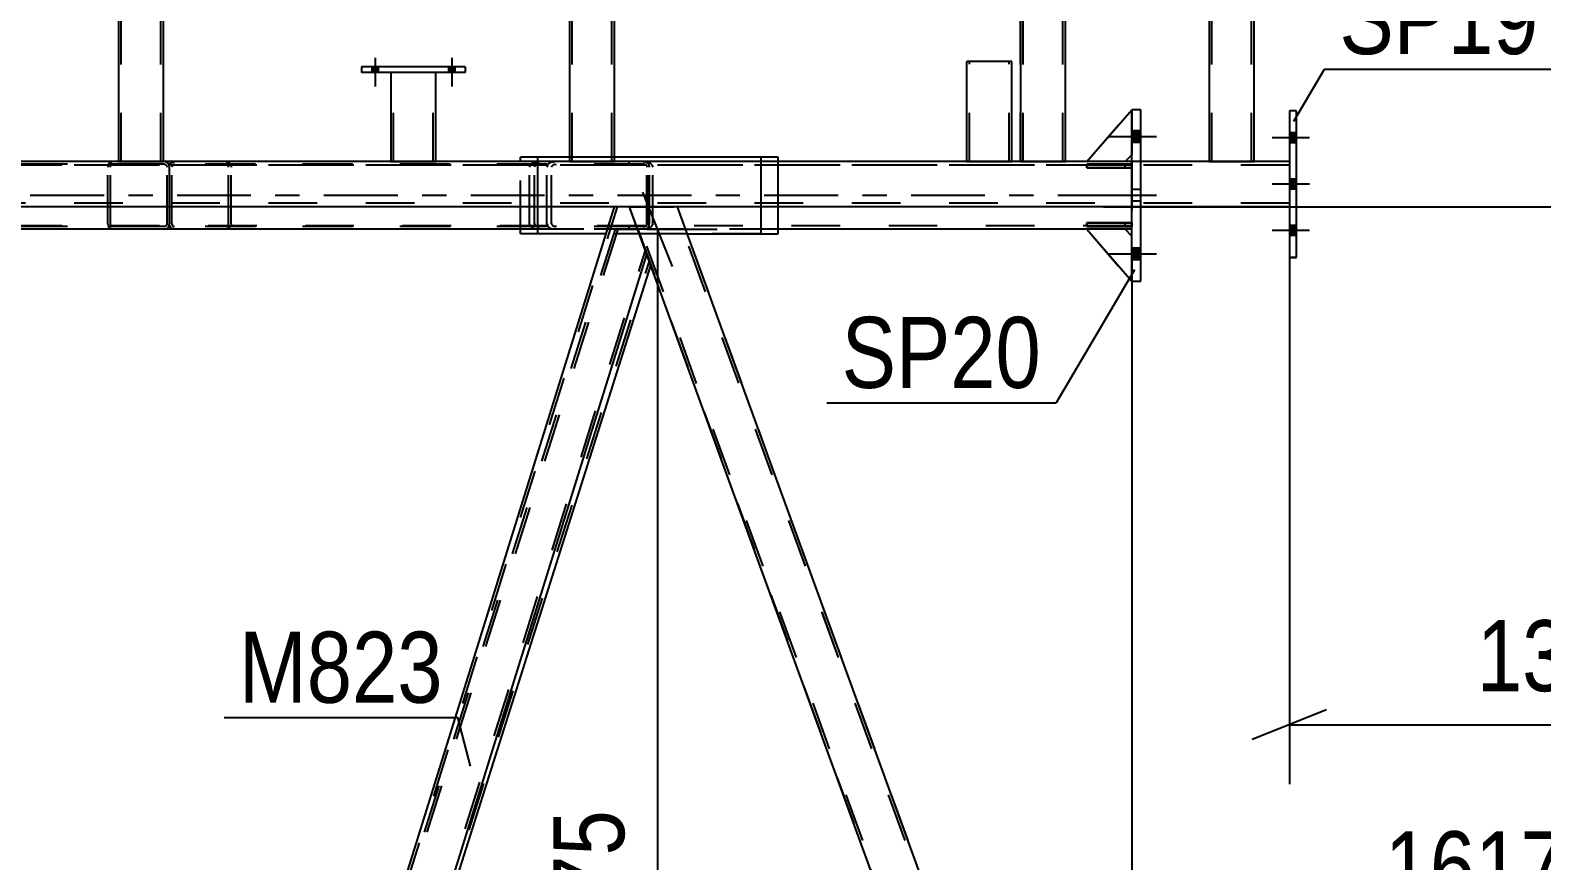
# Model space of a CAD drawing. Header units: millimetres. Extents: x -834 to 355, y -855 to -14.
# Drawn here: x 253.6 to 314.5, y -84.1 to -50.6 of the extents above; entities that cross this region are included whole.
import ezdxf

# ---------------------------------------------------------------- set-up
doc = ezdxf.new("R2010")
doc.units = ezdxf.units.MM
doc.linetypes.add('DXK_LINE_DOT2', pattern=[3.9198, 1.9599, -1.9599])
doc.linetypes.add('DXK_LINE_DOT3', pattern=[5.9187, 2.979, -0.9799, 0.9799, -0.9799])
doc.styles.add('Arial Narrow', font='ARIALN.TTF', dxfattribs={"height": 0.2})

# ---------------------------------------------------------------- blocks, each defined once
blk = doc.blocks.new('Part-570384938-11129 - 10424')
at = {"color": 2, "linetype": 'Continuous'}
for p, q in [((298.35, -53.819), (297.987, -53.819)), ((297.987, -55.909), (297.987, -53.819)), ((298.35, -55.909), (298.35, -53.819)), ((297.987, -60.728), (297.987, -57.727)), ((298.35, -60.728), (298.35, -57.727)), ((297.987, -60.728), (298.35, -60.728))]:
    blk.add_line(p, q, dxfattribs=at)
at = {"color": 7, "linetype": 'DXK_LINE_DOT2'}
for p, q in [((297.987, -57.727), (297.987, -55.909)), ((298.35, -57.727), (298.35, -55.909))]:
    blk.add_line(p, q, dxfattribs=at)
blk = doc.blocks.new('Part-570384938-11439 - 10424')
at = {"color": 2, "linetype": 'Continuous'}
for p, q in [((271.113, -52.096), (266.931, -52.096)), ((266.931, -52.096), (266.931, -52.314)), ((271.113, -52.314), (266.931, -52.314)), ((271.113, -52.096), (271.113, -52.314))]:
    blk.add_line(p, q, dxfattribs=at)
blk = doc.blocks.new('Part-570384938-11302 - 10424')
at = {"color": 2, "linetype": 'Continuous'}
for p, q in [((274.035, -55.728), (273.345, -55.728)), ((273.345, -55.909), (273.345, -55.728)), ((283.734, -55.728), (283.043, -55.728)), ((283.734, -55.909), (283.734, -55.728)), ((283.734, -58.819), (283.734, -57.727)), ((273.345, -58.819), (273.345, -58.637)), ((274.035, -58.819), (273.345, -58.819)), ((283.043, -58.819), (283.734, -58.819))]:
    blk.add_line(p, q, dxfattribs=at)
at = {"color": 7, "linetype": 'DXK_LINE_DOT2'}
for p, q in [((273.345, -58.637), (273.345, -55.909)), ((283.043, -55.728), (274.035, -55.728)), ((283.734, -57.727), (283.734, -55.909)), ((283.043, -58.819), (274.035, -58.819))]:
    blk.add_line(p, q, dxfattribs=at)
blk = doc.blocks.new('Part-570384938-10583 - 10424')
at = {"color": 2, "linetype": 'Continuous'}
for p, q in [((268.113, -52.314), (268.113, -55.909)), ((269.931, -55.909), (269.931, -52.314))]:
    blk.add_line(p, q, dxfattribs=at)
at = {"color": 7, "linetype": 'DXK_LINE_DOT2'}
for p, q in [((269.931, -52.314), (268.113, -52.314)), ((268.129, -52.314), (268.113, -52.314)), ((268.222, -55.909), (268.222, -52.314)), ((269.822, -55.909), (269.822, -52.314)), ((268.113, -55.909), (268.113, -55.909)), ((268.113, -55.909), (269.931, -55.909)), ((269.931, -55.909), (269.931, -55.909)), ((269.931, -55.909), (269.931, -55.909))]:
    blk.add_line(p, q, dxfattribs=at)
blk = doc.blocks.new('Part-570384938-10986 - 10424')
at = {"color": 7, "linetype": 'DXK_LINE_DOT2'}
for p, q in [((297.714, -58.637), (296.169, -58.637)), ((296.169, -58.637), (297.987, -60.728)), ((297.987, -58.909), (297.714, -58.637)), ((297.987, -60.728), (297.987, -58.909))]:
    blk.add_line(p, q, dxfattribs=at)
blk = doc.blocks.new('Part-570384938-10815 - 10424')
at = {"color": 7, "linetype": 'DXK_LINE_DOT2'}
for p, q in [((296.169, -55.909), (297.987, -53.819)), ((297.987, -53.819), (297.987, -55.637)), ((297.714, -55.909), (296.169, -55.909)), ((297.987, -55.637), (297.714, -55.909))]:
    blk.add_line(p, q, dxfattribs=at)
blk = doc.blocks.new('Part-570384938-10703 - 10424')
at = {"color": 2, "linetype": 'Continuous'}
for p, q in [((293.495, -49.255), (293.495, -55.911)), ((295.313, -55.911), (295.313, -49.255)), ((293.495, -55.911), (295.313, -55.911))]:
    blk.add_line(p, q, dxfattribs=at)
at = {"color": 7, "linetype": 'DXK_LINE_DOT2'}
for p, q in [((295.313, -49.255), (293.495, -49.255)), ((293.495, -49.255), (293.511, -49.255)), ((293.604, -55.911), (293.604, -49.255)), ((295.204, -55.911), (295.204, -49.255)), ((295.195, -55.911), (295.178, -55.911)), ((295.178, -55.911), (295.195, -55.911)), ((295.195, -55.911), (295.204, -55.911)), ((295.204, -55.911), (295.195, -55.911))]:
    blk.add_line(p, q, dxfattribs=at)
blk = doc.blocks.new('Part-570384938-10709 - 10424')
at = {"color": 2, "linetype": 'Continuous'}
for p, q in [((295.313, -48.818), (293.495, -48.818)), ((293.495, -49.036), (293.495, -48.818)), ((295.313, -49.036), (295.313, -48.818))]:
    blk.add_line(p, q, dxfattribs=at)
at = {"color": 7, "linetype": 'DXK_LINE_DOT2'}
for p, q in [((293.495, -55.911), (293.495, -49.036)), ((293.604, -55.911), (293.604, -48.818)), ((295.204, -55.911), (295.204, -48.818)), ((295.313, -55.911), (295.313, -49.036)), ((295.313, -55.911), (293.495, -55.911))]:
    blk.add_line(p, q, dxfattribs=at)
blk = doc.blocks.new('Part-570384938-10712 - 10424')
at = {"color": 2, "linetype": 'Continuous'}
for p, q in [((275.313, -49.255), (275.313, -55.911)), ((277.131, -55.911), (277.131, -49.255)), ((275.313, -55.911), (277.131, -55.911))]:
    blk.add_line(p, q, dxfattribs=at)
at = {"color": 7, "linetype": 'DXK_LINE_DOT2'}
for p, q in [((277.131, -49.255), (275.313, -49.255)), ((275.313, -49.255), (275.329, -49.255)), ((275.422, -55.911), (275.422, -49.255)), ((277.022, -55.911), (277.022, -49.255)), ((277.014, -55.911), (276.996, -55.911)), ((276.996, -55.911), (277.014, -55.911)), ((277.014, -55.911), (277.022, -55.911)), ((277.022, -55.911), (277.014, -55.911))]:
    blk.add_line(p, q, dxfattribs=at)
blk = doc.blocks.new('Part-570384938-10718 - 10424')
at = {"color": 7, "linetype": 'DXK_LINE_DOT2'}
for p, q in [((277.131, -49.255), (275.313, -49.255)), ((275.313, -49.255), (275.313, -55.911)), ((275.329, -49.255), (275.313, -49.255)), ((275.422, -55.911), (275.422, -49.255)), ((277.022, -55.911), (277.022, -49.255)), ((277.131, -55.911), (277.131, -49.255)), ((275.313, -55.911), (277.131, -55.911))]:
    blk.add_line(p, q, dxfattribs=at)
blk = doc.blocks.new('Part-570384938-10721 - 10424')
at = {"color": 2, "linetype": 'Continuous'}
for p, q in [((257.131, -49.255), (257.131, -55.911)), ((258.949, -55.911), (258.949, -49.255)), ((257.131, -55.911), (258.949, -55.911))]:
    blk.add_line(p, q, dxfattribs=at)
at = {"color": 7, "linetype": 'DXK_LINE_DOT2'}
for p, q in [((258.949, -49.255), (257.131, -49.255)), ((257.131, -49.255), (257.148, -49.255)), ((257.24, -55.911), (257.24, -49.255)), ((258.84, -55.911), (258.84, -49.255)), ((258.832, -55.911), (258.815, -55.911)), ((258.815, -55.911), (258.832, -55.911)), ((258.832, -55.911), (258.84, -55.911)), ((258.84, -55.911), (258.832, -55.911))]:
    blk.add_line(p, q, dxfattribs=at)
blk = doc.blocks.new('Part-570384938-10727 - 10424')
at = {"color": 7, "linetype": 'DXK_LINE_DOT2'}
for p, q in [((258.949, -49.255), (257.131, -49.255)), ((257.131, -49.255), (257.131, -55.911)), ((257.148, -49.255), (257.131, -49.255)), ((257.24, -55.911), (257.24, -49.255)), ((258.84, -55.911), (258.84, -49.255)), ((258.949, -55.911), (258.949, -49.255)), ((257.131, -55.911), (258.949, -55.911))]:
    blk.add_line(p, q, dxfattribs=at)
blk = doc.blocks.new('Part-570384938-10752 - 10424')
at = {"color": 7, "linetype": 'DXK_LINE_DOT2'}
for p, q in [((280.003, -58.637), (278.068, -58.637)), ((278.068, -58.637), (297.756, -112.728)), ((297.872, -112.728), (278.184, -58.637)), ((299.574, -112.728), (279.887, -58.637)), ((299.69, -112.728), (280.003, -58.637)), ((297.756, -112.728), (299.69, -112.728)), ((297.773, -112.728), (297.756, -112.728))]:
    blk.add_line(p, q, dxfattribs=at)
blk = doc.blocks.new('Part-570384938-10793 - 10424')
at = {"color": 2, "linetype": 'Continuous'}
for p, q in [((304.631, -53.864), (304.34, -53.864)), ((304.34, -53.864), (304.34, -59.773)), ((304.631, -59.773), (304.631, -53.864)), ((304.34, -59.773), (304.631, -59.773))]:
    blk.add_line(p, q, dxfattribs=at)
at = {"color": 7, "linetype": 'DXK_LINE_DOT2'}
for p, q in [((304.631, -53.864), (304.34, -53.864)), ((304.631, -59.773), (304.34, -59.773))]:
    blk.add_line(p, q, dxfattribs=at)
blk = doc.blocks.new('Part-570384938-11197 - 10424')
at = {"color": 7, "linetype": 'DXK_LINE_DOT2'}
for p, q in [((239.842, -56.128), (239.857, -56.044)), ((239.857, -56.044), (239.9, -55.973)), ((239.9, -55.973), (239.964, -55.926)), ((239.967, -56.051), (239.949, -56.086)), ((239.964, -55.926), (239.974, -55.924)), ((240.031, -56.027), (239.967, -56.051)), ((239.967, -58.496), (239.967, -56.051)), ((240.107, -55.91), (239.974, -55.924)), ((239.974, -58.622), (239.974, -55.924)), ((240.107, -56.019), (240.031, -56.027)), ((258.992, -55.91), (240.107, -55.91)), ((258.992, -56.019), (240.107, -56.019)), ((244.276, -55.91), (244.428, -55.926)), ((244.352, -56.027), (244.276, -56.019)), ((244.642, -56.044), (244.673, -56.128)), ((256.724, -56.044), (256.709, -56.128)), ((256.767, -55.973), (256.724, -56.044)), ((256.832, -55.926), (256.767, -55.973)), ((256.816, -56.086), (256.837, -56.051)), ((256.908, -55.91), (256.832, -55.926)), ((256.837, -56.051), (256.87, -56.027)), ((256.87, -56.027), (256.908, -56.019)), ((259.068, -55.926), (258.992, -55.91)), ((258.992, -56.019), (259.03, -56.027)), ((259.03, -56.027), (259.062, -56.051)), ((259.062, -56.051), (259.084, -56.086)), ((259.132, -55.973), (259.068, -55.926)), ((259.175, -56.044), (259.132, -55.973)), ((259.191, -56.128), (259.175, -56.044)), ((239.842, -58.419), (239.842, -56.128)), ((239.949, -56.086), (239.941, -56.128)), ((239.941, -58.419), (239.941, -56.128)), ((244.474, -56.128), (244.459, -56.086)), ((244.474, -58.419), (244.474, -56.128)), ((244.673, -58.419), (244.673, -56.128)), ((256.709, -58.419), (256.709, -56.128)), ((256.808, -56.128), (256.816, -56.086)), ((256.808, -58.419), (256.808, -56.128)), ((259.084, -56.086), (259.091, -56.128)), ((259.091, -58.419), (259.091, -56.128)), ((259.191, -58.419), (259.191, -56.128)), ((239.857, -58.502), (239.842, -58.419)), ((239.9, -58.573), (239.857, -58.502)), ((239.941, -58.419), (239.949, -58.46)), ((239.949, -58.46), (239.967, -58.496)), ((239.967, -58.496), (240.031, -58.519)), ((244.459, -58.46), (244.474, -58.419)), ((244.673, -58.419), (244.642, -58.502)), ((256.709, -58.419), (256.724, -58.502)), ((256.724, -58.502), (256.767, -58.573)), ((256.816, -58.46), (256.808, -58.419)), ((256.837, -58.496), (256.816, -58.46)), ((256.87, -58.519), (256.837, -58.496)), ((259.062, -58.496), (259.03, -58.519)), ((259.084, -58.46), (259.062, -58.496)), ((259.091, -58.419), (259.084, -58.46)), ((259.132, -58.573), (259.175, -58.502)), ((259.175, -58.502), (259.191, -58.419)), ((239.964, -58.62), (239.9, -58.573)), ((239.974, -58.622), (239.964, -58.62)), ((240.107, -58.637), (239.974, -58.622)), ((240.031, -58.519), (240.107, -58.528)), ((258.992, -58.528), (240.107, -58.528)), ((258.992, -58.637), (240.107, -58.637)), ((244.276, -58.528), (244.352, -58.519)), ((244.428, -58.62), (244.276, -58.637)), ((256.767, -58.573), (256.832, -58.62)), ((256.832, -58.62), (256.908, -58.637)), ((256.908, -58.528), (256.87, -58.519)), ((259.03, -58.519), (258.992, -58.528)), ((258.992, -58.637), (259.068, -58.62)), ((259.068, -58.62), (259.132, -58.573))]:
    blk.add_line(p, q, dxfattribs=at)
for centre, radius, start, end in [((244.321, -56.21), 0.186, 41.93623, 80.48184), ((244.366, -56.292), 0.371, 41.93623, 80.48184), ((244.321, -58.336), 0.186, 279.5182, 318.0638), ((244.366, -58.254), 0.371, 279.5182, 318.0638)]:
    blk.add_arc(centre, radius, start, end, dxfattribs=at)
blk = doc.blocks.new('Part-570384938-10836 - 10424')
at = {"color": 2, "linetype": 'Continuous'}
for p, q in [((277.755, -57.727), (277.737, -57.727)), ((277.755, -57.727), (279.529, -57.727)), ((279.672, -57.727), (279.529, -57.727)), ((299.69, -112.728), (279.672, -57.727)), ((297.755, -112.728), (278.44, -59.659))]:
    blk.add_line(p, q, dxfattribs=at)
at = {"color": 7, "linetype": 'DXK_LINE_DOT2'}
for p, q in [((278.44, -59.659), (277.737, -57.727)), ((297.872, -112.728), (277.853, -57.727)), ((299.574, -112.728), (279.556, -57.727)), ((279.654, -57.727), (279.604, -57.727)), ((279.672, -57.727), (279.654, -57.727)), ((297.755, -112.728), (299.69, -112.728)), ((297.755, -112.728), (297.773, -112.728))]:
    blk.add_line(p, q, dxfattribs=at)
blk = doc.blocks.new('Part-570384938-10841 - 10424')
at = {"color": 2, "linetype": 'Continuous'}
for p, q in [((239.057, -57.727), (239.04, -57.727)), ((240.831, -57.727), (239.057, -57.727)), ((240.975, -57.727), (240.831, -57.727)), ((240.975, -57.727), (260.455, -111.25)), ((259.058, -112.728), (239.743, -59.659))]:
    blk.add_line(p, q, dxfattribs=at)
at = {"color": 7, "linetype": 'DXK_LINE_DOT2'}
for p, q in [((239.743, -59.659), (239.04, -57.727)), ((259.174, -112.728), (239.156, -57.727)), ((260.877, -112.728), (240.858, -57.727)), ((240.957, -57.727), (240.907, -57.727)), ((240.975, -57.727), (240.957, -57.727)), ((260.993, -112.728), (260.455, -111.25)), ((259.058, -112.728), (260.993, -112.728)), ((259.058, -112.728), (259.076, -112.728))]:
    blk.add_line(p, q, dxfattribs=at)
blk = doc.blocks.new('Part-570384938-10880 - 10424')
at = {"color": 7, "linetype": 'DXK_LINE_DOT2'}
for p, q in [((304.34, -56.055), (-21.747, -56.055)), ((304.34, -55.909), (2.586, -55.909)), ((258.949, -55.909), (257.131, -55.909)), ((277.131, -55.909), (275.313, -55.909)), ((295.313, -55.909), (293.495, -55.909)), ((302.919, -55.909), (301.101, -55.909)), ((304.34, -55.909), (304.34, -57.727)), ((304.34, -57.582), (-21.747, -57.582)), ((304.34, -57.727), (6.855, -57.727)), ((279.672, -57.727), (277.138, -57.727))]:
    blk.add_line(p, q, dxfattribs=at)
at = {"color": 2, "linetype": 'Continuous'}
for p, q in [((257.131, -55.909), (240.767, -55.909)), ((275.313, -55.909), (258.949, -55.909)), ((293.495, -55.909), (277.131, -55.909)), ((301.101, -55.909), (295.313, -55.909)), ((304.34, -55.909), (302.919, -55.909)), ((277.138, -57.727), (240.975, -57.727)), ((304.34, -57.727), (279.672, -57.727))]:
    blk.add_line(p, q, dxfattribs=at)
blk = doc.blocks.new('Part-570384938-10910 - 10424')
at = {"color": 2, "linetype": 'Continuous'}
for p, q in [((296.169, -55.909), (297.987, -53.819)), ((297.987, -55.637), (297.714, -55.909))]:
    blk.add_line(p, q, dxfattribs=at)
at = {"color": 7, "linetype": 'DXK_LINE_DOT2'}
for p, q in [((297.987, -53.819), (297.987, -55.637)), ((297.714, -55.909), (296.169, -55.909)), ((296.169, -55.909), (296.169, -55.909)), ((297.714, -55.909), (297.714, -55.909))]:
    blk.add_line(p, q, dxfattribs=at)
blk = doc.blocks.new('Part-570384938-10916 - 10424')
at = {"color": 2, "linetype": 'Continuous'}
for p, q in [((296.169, -58.528), (296.169, -58.382)), ((296.169, -58.382), (297.987, -58.382)), ((297.987, -58.382), (297.987, -58.528)), ((297.987, -58.528), (296.169, -58.528))]:
    blk.add_line(p, q, dxfattribs=at)
at = {"color": 7, "linetype": 'DXK_LINE_DOT2'}
blk.add_line((297.714, -58.528), (297.714, -58.382), dxfattribs=at)
blk = doc.blocks.new('Part-570384938-10919 - 10424')
at = {"color": 7, "linetype": 'DXK_LINE_DOT2'}
for p, q in [((296.169, -56.164), (296.169, -56.019)), ((296.169, -56.019), (297.987, -56.019)), ((297.714, -56.164), (297.714, -56.019)), ((297.987, -56.019), (297.987, -56.164)), ((297.987, -56.164), (296.169, -56.164))]:
    blk.add_line(p, q, dxfattribs=at)
blk = doc.blocks.new('Part-570384938-10922 - 10424')
at = {"color": 7, "linetype": 'DXK_LINE_DOT2'}
for p, q in [((297.987, -58.382), (296.169, -58.382)), ((296.169, -58.382), (296.169, -58.528)), ((297.714, -58.528), (297.714, -58.382)), ((297.987, -58.528), (297.987, -58.382)), ((296.169, -58.528), (297.987, -58.528))]:
    blk.add_line(p, q, dxfattribs=at)
blk = doc.blocks.new('Part-570384938-10925 - 10424')
at = {"color": 7, "linetype": 'DXK_LINE_DOT2'}
for p, q in [((297.987, -56.019), (296.169, -56.019)), ((296.169, -56.019), (296.169, -56.164)), ((297.714, -56.164), (297.714, -56.019)), ((297.987, -56.164), (297.987, -56.019)), ((296.169, -56.164), (297.987, -56.164))]:
    blk.add_line(p, q, dxfattribs=at)
blk = doc.blocks.new('Bolt-570384938-10965 - 10424')
at = {"linetype": 'Continuous'}
for points in [[(298.35, -55.146), (298.35, -54.673), (297.987, -54.673), (297.987, -55.146)], [(298.35, -55.146), (298.35, -54.673), (297.987, -54.673), (297.987, -55.146)], [(298.35, -55.146), (298.35, -54.673), (297.987, -54.673), (297.987, -55.146)], [(298.35, -59.873), (298.35, -59.4), (297.987, -59.4), (297.987, -59.873)], [(298.35, -59.873), (298.35, -59.4), (297.987, -59.4), (297.987, -59.873)], [(298.35, -59.873), (298.35, -59.4), (297.987, -59.4), (297.987, -59.873)]]:
    blk.add_hatch(color=1, dxfattribs=at).paths.add_polyline_path(points)
at = {"color": 1, "linetype": 'Continuous'}
for p, q in [((298.35, -54.673), (297.987, -54.673)), ((298.35, -54.673), (297.987, -54.673)), ((298.35, -54.673), (297.987, -54.673)), ((298.987, -54.909), (297.078, -54.909)), ((298.987, -54.909), (297.078, -54.909)), ((298.987, -54.909), (297.078, -54.909)), ((298.35, -55.146), (297.987, -55.146)), ((298.35, -55.146), (297.987, -55.146)), ((298.35, -55.146), (297.987, -55.146)), ((298.987, -59.637), (297.078, -59.637)), ((298.987, -59.637), (297.078, -59.637)), ((298.987, -59.637), (297.078, -59.637)), ((298.35, -59.4), (297.987, -59.4)), ((298.35, -59.4), (297.987, -59.4)), ((298.35, -59.4), (297.987, -59.4)), ((298.35, -59.873), (297.987, -59.873)), ((298.35, -59.873), (297.987, -59.873)), ((298.35, -59.873), (297.987, -59.873))]:
    blk.add_line(p, q, dxfattribs=at)
at = {"color": 1, "linetype": 'DXK_LINE_DOT2'}
for p, q in [((298.987, -57.273), (297.078, -57.273)), ((298.987, -57.273), (297.078, -57.273)), ((298.35, -57.037), (297.987, -57.037)), ((298.35, -57.037), (297.987, -57.037)), ((298.35, -57.509), (297.987, -57.509)), ((298.35, -57.509), (297.987, -57.509))]:
    blk.add_line(p, q, dxfattribs=at)
blk = doc.blocks.new('Bolt-570384938-10968 - 10424')
at = {"linetype": 'Continuous'}
for points in [[(267.604, -52.096), (267.349, -52.096), (267.349, -52.314), (267.604, -52.314)], [(267.604, -52.096), (267.349, -52.096), (267.349, -52.314), (267.604, -52.314)], [(270.695, -52.096), (270.44, -52.096), (270.44, -52.314), (270.695, -52.314)], [(270.695, -52.096), (270.44, -52.096), (270.44, -52.314), (270.695, -52.314)]]:
    blk.add_hatch(color=1, dxfattribs=at).paths.add_polyline_path(points)
at = {"color": 1, "linetype": 'Continuous'}
for p, q in [((267.476, -51.732), (267.476, -52.878)), ((267.476, -51.732), (267.476, -52.878)), ((270.567, -51.732), (270.567, -52.878)), ((270.567, -51.732), (270.567, -52.878)), ((267.349, -52.096), (267.349, -52.314)), ((267.349, -52.096), (267.349, -52.314)), ((267.604, -52.096), (267.604, -52.314)), ((267.604, -52.096), (267.604, -52.314)), ((270.44, -52.096), (270.44, -52.314)), ((270.44, -52.096), (270.44, -52.314)), ((270.695, -52.096), (270.695, -52.314)), ((270.695, -52.096), (270.695, -52.314))]:
    blk.add_line(p, q, dxfattribs=at)
blk = doc.blocks.new('Bolt-570384938-11032 - 10424')
at = {"linetype": 'Continuous'}
for points in [[(304.631, -55.155), (304.631, -54.755), (304.34, -54.755), (304.34, -55.155)], [(304.631, -55.155), (304.631, -54.755), (304.34, -54.755), (304.34, -55.155)], [(304.631, -55.155), (304.631, -54.755), (304.34, -54.755), (304.34, -55.155)], [(304.631, -57.018), (304.631, -56.618), (304.34, -56.618), (304.34, -57.018)], [(304.631, -57.018), (304.631, -56.618), (304.34, -56.618), (304.34, -57.018)], [(304.631, -58.882), (304.631, -58.482), (304.34, -58.482), (304.34, -58.882)], [(304.631, -58.882), (304.631, -58.482), (304.34, -58.482), (304.34, -58.882)], [(304.631, -58.882), (304.631, -58.482), (304.34, -58.482), (304.34, -58.882)]]:
    blk.add_hatch(color=1, dxfattribs=at).paths.add_polyline_path(points)
at = {"color": 1, "linetype": 'Continuous'}
for p, q in [((304.631, -54.755), (304.34, -54.755)), ((304.631, -54.755), (304.34, -54.755)), ((304.631, -54.755), (304.34, -54.755)), ((305.158, -54.955), (303.649, -54.955)), ((305.158, -54.955), (303.649, -54.955)), ((305.158, -54.955), (303.649, -54.955)), ((304.631, -55.155), (304.34, -55.155)), ((304.631, -55.155), (304.34, -55.155)), ((304.631, -55.155), (304.34, -55.155)), ((304.631, -56.618), (304.34, -56.618)), ((304.631, -56.618), (304.34, -56.618)), ((305.158, -56.818), (303.649, -56.818)), ((305.158, -56.818), (303.649, -56.818)), ((304.631, -57.018), (304.34, -57.018)), ((304.631, -57.018), (304.34, -57.018)), ((304.631, -58.482), (304.34, -58.482)), ((304.631, -58.482), (304.34, -58.482)), ((304.631, -58.482), (304.34, -58.482)), ((305.158, -58.682), (303.649, -58.682)), ((305.158, -58.682), (303.649, -58.682)), ((305.158, -58.682), (303.649, -58.682)), ((304.631, -58.882), (304.34, -58.882)), ((304.631, -58.882), (304.34, -58.882)), ((304.631, -58.882), (304.34, -58.882))]:
    blk.add_line(p, q, dxfattribs=at)
blk = doc.blocks.new('Part-570384938-10983 - 10424')
at = {"color": 2, "linetype": 'Continuous'}
for p, q in [((297.714, -58.637), (296.169, -58.637)), ((296.169, -58.637), (297.987, -60.728)), ((297.987, -58.909), (297.714, -58.637))]:
    blk.add_line(p, q, dxfattribs=at)
at = {"color": 7, "linetype": 'DXK_LINE_DOT2'}
blk.add_line((297.987, -60.728), (297.987, -58.909), dxfattribs=at)
blk = doc.blocks.new('Part-570384938-11105 - 10424')
at = {"color": 7, "linetype": 'DXK_LINE_DOT2'}
for p, q in [((259.191, -56.128), (259.206, -56.044)), ((259.206, -56.044), (259.249, -55.973)), ((259.249, -55.973), (259.313, -55.926)), ((259.319, -56.051), (259.297, -56.086)), ((259.313, -55.926), (259.389, -55.91)), ((259.351, -56.027), (259.319, -56.051)), ((259.389, -56.019), (259.351, -56.027)), ((278.341, -55.91), (259.389, -55.91)), ((278.341, -56.019), (259.389, -56.019)), ((261.473, -55.91), (261.549, -55.926)), ((261.511, -56.027), (261.473, -56.019)), ((261.544, -56.051), (261.511, -56.027)), ((261.565, -56.086), (261.544, -56.051)), ((261.549, -55.926), (261.614, -55.973)), ((261.614, -55.973), (261.657, -56.044)), ((261.657, -56.044), (261.672, -56.128)), ((274.429, -56.044), (274.399, -56.128)), ((274.796, -55.91), (274.644, -55.926)), ((274.72, -56.027), (274.796, -56.019)), ((277.717, -56.019), (277.717, -55.91)), ((278.417, -55.926), (278.341, -55.91)), ((278.341, -56.019), (278.379, -56.027)), ((278.379, -56.027), (278.411, -56.051)), ((278.411, -56.051), (278.432, -56.086)), ((278.481, -55.973), (278.417, -55.926)), ((278.524, -56.044), (278.481, -55.973)), ((278.539, -56.128), (278.524, -56.044)), ((259.191, -57.727), (259.191, -56.128)), ((259.297, -56.086), (259.29, -56.128)), ((259.29, -58.419), (259.29, -56.128)), ((261.573, -56.128), (261.565, -56.086)), ((261.573, -58.419), (261.573, -56.128)), ((261.672, -58.419), (261.672, -56.128)), ((274.399, -58.419), (274.399, -56.128)), ((274.597, -56.128), (274.613, -56.086)), ((274.597, -58.419), (274.597, -56.128)), ((278.432, -56.086), (278.44, -56.128)), ((278.44, -58.419), (278.44, -56.128)), ((278.539, -58.419), (278.539, -56.128)), ((259.29, -58.419), (259.297, -58.46)), ((259.297, -58.46), (259.319, -58.496)), ((259.319, -58.496), (259.351, -58.519)), ((261.511, -58.519), (261.544, -58.496)), ((261.544, -58.496), (261.565, -58.46)), ((261.565, -58.46), (261.573, -58.419)), ((261.657, -58.502), (261.614, -58.573)), ((261.672, -58.419), (261.657, -58.502)), ((274.399, -58.419), (274.429, -58.502)), ((274.613, -58.46), (274.597, -58.419)), ((278.411, -58.496), (278.379, -58.519)), ((278.432, -58.46), (278.411, -58.496)), ((278.44, -58.419), (278.432, -58.46)), ((278.481, -58.573), (278.524, -58.502)), ((278.524, -58.502), (278.539, -58.419)), ((259.351, -58.519), (259.389, -58.528)), ((278.341, -58.528), (259.389, -58.528)), ((261.473, -58.528), (261.511, -58.519)), ((261.549, -58.62), (261.473, -58.637)), ((261.614, -58.573), (261.549, -58.62)), ((278.341, -58.637), (274.035, -58.637)), ((274.644, -58.62), (274.796, -58.637)), ((274.796, -58.528), (274.72, -58.519)), ((277.717, -58.637), (277.717, -58.528)), ((278.379, -58.519), (278.341, -58.528)), ((278.341, -58.637), (278.417, -58.62)), ((278.417, -58.62), (278.481, -58.573))]:
    blk.add_line(p, q, dxfattribs=at)
at = {"color": 2, "linetype": 'Continuous'}
for p, q in [((259.191, -58.419), (259.191, -57.727)), ((259.206, -58.502), (259.191, -58.419)), ((259.249, -58.573), (259.206, -58.502)), ((259.313, -58.62), (259.249, -58.573)), ((259.389, -58.637), (259.313, -58.62)), ((274.035, -58.637), (259.389, -58.637))]:
    blk.add_line(p, q, dxfattribs=at)
at = {"color": 7, "linetype": 'DXK_LINE_DOT2'}
for centre, radius, start, end in [((274.705, -56.292), 0.371, 99.5182, 138.0638), ((274.751, -56.21), 0.186, 99.5182, 138.0638), ((274.705, -58.254), 0.371, 221.93623, 260.48184), ((274.751, -58.336), 0.186, 221.93623, 260.48184)]:
    blk.add_arc(centre, radius, start, end, dxfattribs=at)
blk = doc.blocks.new('Part-570384938-11108 - 10424')
at = {"color": 7, "linetype": 'DXK_LINE_DOT2'}
for p, q in [((239.05, -56.044), (239.019, -56.128)), ((239.416, -55.91), (239.264, -55.926)), ((239.34, -56.027), (239.416, -56.019)), ((278.274, -55.91), (239.416, -55.91)), ((278.274, -56.019), (239.416, -56.019)), ((243.737, -55.926), (243.585, -55.91)), ((243.585, -56.019), (243.661, -56.027)), ((243.982, -56.128), (243.952, -56.044)), ((273.708, -56.128), (273.739, -56.044)), ((273.953, -55.926), (274.105, -55.91)), ((274.105, -56.019), (274.029, -56.027)), ((278.274, -55.91), (278.426, -55.926)), ((278.35, -56.027), (278.274, -56.019)), ((278.641, -56.044), (278.671, -56.128)), ((239.019, -58.419), (239.019, -56.128)), ((239.218, -56.128), (239.233, -56.086)), ((239.218, -58.419), (239.218, -56.128)), ((243.768, -56.086), (243.784, -56.128)), ((243.784, -58.419), (243.784, -56.128)), ((243.982, -58.419), (243.982, -56.128)), ((273.708, -58.419), (273.708, -56.128)), ((273.922, -56.086), (273.907, -56.128)), ((273.907, -58.419), (273.907, -56.128)), ((278.473, -56.128), (278.457, -56.086)), ((278.473, -58.419), (278.473, -56.128)), ((278.671, -58.419), (278.671, -56.128)), ((239.019, -58.419), (239.05, -58.502)), ((239.233, -58.46), (239.218, -58.419)), ((243.784, -58.419), (243.768, -58.46)), ((243.952, -58.502), (243.982, -58.419)), ((273.739, -58.502), (273.708, -58.419)), ((273.907, -58.419), (273.922, -58.46)), ((278.457, -58.46), (278.473, -58.419)), ((278.671, -58.419), (278.641, -58.502)), ((239.264, -58.62), (239.416, -58.637)), ((239.416, -58.528), (239.34, -58.519)), ((278.274, -58.528), (239.416, -58.528)), ((244.346, -58.637), (239.416, -58.637)), ((243.661, -58.519), (243.585, -58.528)), ((243.585, -58.637), (243.737, -58.62)), ((278.274, -58.637), (259.389, -58.637)), ((274.105, -58.637), (273.953, -58.62)), ((274.029, -58.519), (274.105, -58.528)), ((278.274, -58.528), (278.35, -58.519)), ((278.426, -58.62), (278.274, -58.637))]:
    blk.add_line(p, q, dxfattribs=at)
at = {"color": 2, "linetype": 'Continuous'}
blk.add_line((259.389, -58.637), (244.346, -58.637), dxfattribs=at)
at = {"color": 7, "linetype": 'DXK_LINE_DOT2'}
for centre, radius, start, end in [((239.326, -56.292), 0.371, 99.5182, 138.0638), ((239.371, -56.21), 0.186, 99.5182, 138.0638), ((243.63, -56.21), 0.186, 41.93623, 80.48184), ((243.676, -56.292), 0.371, 41.93623, 80.48184), ((274.015, -56.292), 0.371, 99.5182, 138.0638), ((274.06, -56.21), 0.186, 99.5182, 138.0638), ((278.319, -56.21), 0.186, 41.93623, 80.48184), ((278.365, -56.292), 0.371, 41.93623, 80.48184), ((239.326, -58.254), 0.371, 221.93623, 260.48184), ((239.371, -58.336), 0.186, 221.93623, 260.48184), ((243.63, -58.336), 0.186, 279.5182, 318.0638), ((243.676, -58.254), 0.371, 279.5182, 318.0638), ((274.015, -58.254), 0.371, 221.93623, 260.48184), ((274.06, -58.336), 0.186, 221.93623, 260.48184), ((278.319, -58.336), 0.186, 279.5182, 318.0638), ((278.365, -58.254), 0.371, 279.5182, 318.0638)]:
    blk.add_arc(centre, radius, start, end, dxfattribs=at)
blk = doc.blocks.new('Part-570384938-11114 - 10424')
at = {"color": 7, "linetype": 'DXK_LINE_DOT2'}
for p, q in [((241.306, -58.637), (239.371, -58.637)), ((239.371, -58.637), (259.058, -112.728)), ((259.174, -112.728), (239.487, -58.637)), ((260.877, -112.728), (241.189, -58.637)), ((260.993, -112.728), (241.306, -58.637)), ((259.058, -112.728), (260.993, -112.728)), ((259.076, -112.728), (259.058, -112.728))]:
    blk.add_line(p, q, dxfattribs=at)
blk = doc.blocks.new('Part-570384938-11139 - 10424')
at = {"color": 7, "linetype": 'DXK_LINE_DOT2'}
for p, q in [((297.987, -55.909), (-20.517, -55.91)), ((297.987, -56.055), (-20.517, -56.055)), ((297.987, -55.909), (297.987, -58.637)), ((297.987, -58.491), (-20.517, -58.491)), ((283.734, -58.637), (2.463, -58.637)), ((297.714, -58.637), (296.169, -58.637))]:
    blk.add_line(p, q, dxfattribs=at)
at = {"color": 7, "linetype": 'DXK_LINE_DOT3'}
blk.add_line((297.987, -57.273), (-20.517, -57.273), dxfattribs=at)
at = {"color": 2, "linetype": 'Continuous'}
for p, q in [((296.169, -58.637), (283.734, -58.637)), ((297.987, -58.637), (297.714, -58.637))]:
    blk.add_line(p, q, dxfattribs=at)
blk = doc.blocks.new('Part-570384938-11323 - 10424')
at = {"color": 2, "linetype": 'Continuous'}
for p, q in [((260.455, -111.25), (277.138, -57.727)), ((277.737, -57.727), (277.138, -57.727)), ((278.317, -59.321), (277.737, -57.727)), ((261.899, -112.728), (278.44, -59.659)), ((278.44, -59.659), (278.317, -59.321)), ((260.993, -112.728), (260.455, -111.25))]:
    blk.add_line(p, q, dxfattribs=at)
at = {"color": 7, "linetype": 'DXK_LINE_DOT2'}
for p, q in [((260.517, -111.419), (277.252, -57.727)), ((277.155, -57.727), (277.138, -57.727)), ((261.785, -112.728), (278.379, -59.49)), ((278.44, -59.659), (278.364, -59.451)), ((261.899, -112.728), (260.993, -112.728))]:
    blk.add_line(p, q, dxfattribs=at)
blk = doc.blocks.new('Part-570384938-11296 - 10424')
at = {"color": 2, "linetype": 'Continuous'}
for p, q in [((275.313, -55.728), (274.035, -55.728)), ((274.035, -55.909), (274.035, -55.728)), ((283.043, -55.728), (277.131, -55.728)), ((283.043, -55.909), (283.043, -55.728)), ((274.035, -58.819), (274.035, -57.727)), ((283.043, -58.819), (283.043, -57.727)), ((276.798, -58.819), (274.035, -58.819)), ((280.069, -58.819), (283.043, -58.819))]:
    blk.add_line(p, q, dxfattribs=at)
at = {"color": 7, "linetype": 'DXK_LINE_DOT2'}
for p, q in [((274.035, -57.727), (274.035, -55.909)), ((277.131, -55.728), (275.313, -55.728)), ((283.043, -57.727), (283.043, -55.909)), ((280.069, -58.819), (276.798, -58.819))]:
    blk.add_line(p, q, dxfattribs=at)
blk = doc.blocks.new('Part-570384938-11318 - 10424')
at = {"color": 7, "linetype": 'DXK_LINE_DOT2'}
for p, q in [((277.153, -58.637), (260.463, -111.271)), ((277.268, -58.637), (260.524, -111.439)), ((277.153, -58.637), (278.068, -58.637)), ((278.068, -58.637), (278.598, -60.094)), ((261.794, -112.728), (278.537, -59.926)), ((260.993, -112.728), (260.463, -111.271)), ((261.908, -112.728), (260.993, -112.728)), ((261.908, -112.728), (261.966, -112.546))]:
    blk.add_line(p, q, dxfattribs=at)
at = {"color": 2, "linetype": 'Continuous'}
blk.add_line((261.966, -112.546), (278.598, -60.094), dxfattribs=at)
blk = doc.blocks.new('Part-570384938-11404 - 10424')
at = {"color": 2, "linetype": 'Continuous'}
for p, q in [((301.101, -49.255), (301.101, -55.911)), ((302.919, -55.911), (302.919, -49.255)), ((301.101, -55.911), (302.919, -55.911))]:
    blk.add_line(p, q, dxfattribs=at)
at = {"color": 7, "linetype": 'DXK_LINE_DOT2'}
for p, q in [((302.919, -49.255), (301.101, -49.255)), ((301.101, -49.255), (301.118, -49.255)), ((301.21, -55.911), (301.21, -49.255)), ((302.81, -55.911), (302.81, -49.255)), ((302.802, -55.911), (302.785, -55.911)), ((302.785, -55.911), (302.802, -55.911)), ((302.802, -55.911), (302.81, -55.911)), ((302.81, -55.911), (302.802, -55.911))]:
    blk.add_line(p, q, dxfattribs=at)
blk = doc.blocks.new('Part-570384938-11442 - 10424')
at = {"color": 2, "linetype": 'Continuous'}
for p, q in [((293.149, -51.878), (291.331, -51.878)), ((291.331, -55.909), (291.331, -51.878)), ((293.149, -55.909), (293.149, -51.878))]:
    blk.add_line(p, q, dxfattribs=at)
at = {"color": 7, "linetype": 'DXK_LINE_DOT2'}
for p, q in [((291.44, -55.909), (291.44, -51.878)), ((293.04, -55.909), (293.04, -51.878)), ((291.331, -55.909), (291.331, -55.909)), ((291.331, -55.909), (293.149, -55.909)), ((293.149, -55.909), (293.149, -55.909)), ((293.149, -55.909), (293.149, -55.909))]:
    blk.add_line(p, q, dxfattribs=at)
blk = doc.blocks.new('StraightDimension-570384938-11516 - 10424')
at = {"color": 7, "linetype": 'Continuous'}
blk.add_line((296.847, -57.727), (342.462, -57.727), dxfattribs=at)
blk = doc.blocks.new('StraightDimension-570384938-63209 - 10424')
at = {"color": 7, "linetype": 'Continuous'}
for p, q in [((297.987, -59.637), (297.987, -89.504)), ((325.694, -111.728), (325.694, -84.254)), ((299.487, -86.504), (296.487, -87.704)), ((324.194, -87.704), (327.194, -86.504)), ((297.987, -87.104), (325.694, -87.104))]:
    blk.add_line(p, q, dxfattribs=at)
at = {"color": 0}
blk.add_wipeout([(316.097, -86.354), (316.097, -82.154), (307.584, -82.154), (307.584, -86.354)], dxfattribs=at)
at = {"color": 3, "style": 'Arial Narrow'}
blk.add_text('1617', height=2.8633, dxfattribs=at).set_placement((308.184, -85.754))
blk = doc.blocks.new('StraightDimension-570384938-11527 - 10424')
at = {"color": 7, "linetype": 'Continuous'}
for p, q in [((279.473, -60.137), (278.273, -57.137)), ((278.429, -58.637), (281.273, -58.637)), ((278.873, -112.728), (278.873, -58.637)), ((278.273, -111.228), (279.473, -114.228)), ((266.374, -112.728), (281.273, -112.728))]:
    blk.add_line(p, q, dxfattribs=at)
at = {"color": 0}
blk.add_wipeout([(278.123, -81.426), (273.923, -81.426), (273.923, -89.939), (278.123, -89.939)], dxfattribs=at)
at = {"color": 3, "style": 'Arial Narrow'}
blk.add_text('2975', height=2.8633, rotation=90.00021, dxfattribs=at).set_placement((277.523, -89.339))
blk = doc.blocks.new('StraightDimension-570384938-63217 - 10424')
at = {"color": 7, "linetype": 'Continuous'}
for p, q in [((304.34, -58.727), (304.34, -80.999)), ((326.778, -111.728), (326.778, -75.749)), ((305.84, -77.999), (302.84, -79.199)), ((325.278, -79.199), (328.278, -77.999)), ((304.34, -78.599), (326.778, -78.599))]:
    blk.add_line(p, q, dxfattribs=at)
at = {"color": 0}
blk.add_wipeout([(319.815, -77.849), (319.815, -73.649), (311.303, -73.649), (311.303, -77.849)], dxfattribs=at)
at = {"color": 3, "style": 'Arial Narrow'}
blk.add_text('1328', height=2.8633, dxfattribs=at).set_placement((311.903, -77.249))
blk = doc.blocks.new('Mark-570384938-10789 - 10424')
at = {"color": 30, "linetype": 'Continuous'}
for p, q in [((304.524, -54.277), (305.76, -52.179)), ((305.76, -52.179), (314.999, -52.179))]:
    blk.add_line(p, q, dxfattribs=at)
at = {"color": 0}
blk.add_wipeout([(314.399, -51.579), (314.399, -48.579), (306.36, -48.579), (306.36, -51.579)], dxfattribs=at)
blk.add_wipeout([(314.399, -51.579), (314.399, -48.579), (306.36, -48.579), (306.36, -51.579)], dxfattribs=at)
at = {"color": 3, "style": 'Arial Narrow'}
blk.add_text('SP19', height=2.8633, dxfattribs=at).set_placement((306.36, -51.579))
blk = doc.blocks.new('Mark-570384938-11125 - 10424')
at = {"color": 30, "linetype": 'Continuous'}
for p in [(298.101, -60.267), (285.694, -65.629)]:
    blk.add_line(p, (294.933, -65.629), dxfattribs=at)
at = {"color": 0}
blk.add_wipeout([(294.333, -65.029), (294.333, -62.029), (286.294, -62.029), (286.294, -65.029)], dxfattribs=at)
blk.add_wipeout([(294.333, -65.029), (294.333, -62.029), (286.294, -62.029), (286.294, -65.029)], dxfattribs=at)
at = {"color": 3, "style": 'Arial Narrow'}
blk.add_text('SP20', height=2.8633, dxfattribs=at).set_placement((286.294, -65.029))
blk = doc.blocks.new('Mark-570384938-11319 - 10424')
at = {"color": 30, "linetype": 'Continuous'}
for p in [(261.394, -78.315), (271.325, -80.263)]:
    blk.add_line(p, (270.818, -78.315), dxfattribs=at)
at = {"color": 0}
blk.add_wipeout([(270.218, -77.715), (270.218, -74.715), (261.994, -74.715), (261.994, -77.715)], dxfattribs=at)
blk.add_wipeout([(270.218, -77.715), (270.218, -74.715), (261.994, -74.715), (261.994, -77.715)], dxfattribs=at)
at = {"color": 3, "style": 'Arial Narrow'}
blk.add_text('M823', height=2.8633, dxfattribs=at).set_placement((261.994, -77.715))

msp = doc.modelspace()

# ---------------------------------------------------------------- block references
for name in ['Part-570384938-10721 - 10424', 'Part-570384938-10727 - 10424', 'Part-570384938-10712 - 10424', 'Part-570384938-10718 - 10424', 'Part-570384938-10709 - 10424', 'Part-570384938-10703 - 10424', 'Part-570384938-11404 - 10424', 'Bolt-570384938-10968 - 10424', 'Part-570384938-11439 - 10424', 'Part-570384938-10583 - 10424', 'Part-570384938-11442 - 10424', 'Part-570384938-10815 - 10424', 'Part-570384938-10910 - 10424', 'Part-570384938-11129 - 10424', 'Part-570384938-10793 - 10424', 'Bolt-570384938-10965 - 10424', 'Bolt-570384938-11032 - 10424', 'Part-570384938-10880 - 10424', 'Part-570384938-11139 - 10424', 'Part-570384938-11108 - 10424', 'Part-570384938-11197 - 10424', 'Part-570384938-11105 - 10424', 'Part-570384938-11302 - 10424', 'Part-570384938-11296 - 10424', 'Part-570384938-10919 - 10424', 'Part-570384938-10925 - 10424', 'Part-570384938-10841 - 10424', 'Part-570384938-11323 - 10424', 'Part-570384938-10836 - 10424', 'Part-570384938-10916 - 10424', 'Part-570384938-10922 - 10424', 'Part-570384938-11114 - 10424', 'Part-570384938-11318 - 10424', 'Part-570384938-10752 - 10424', 'Part-570384938-10986 - 10424', 'Part-570384938-10983 - 10424']:
    msp.add_blockref(name, (0, 0))

# ---------------------------------------------------------------- next in the draw order: block references
for name in ['Mark-570384938-10789 - 10424', 'StraightDimension-570384938-11516 - 10424']:
    msp.add_blockref(name, (0, 0))

# ---------------------------------------------------------------- next in the draw order: block references
for name in ['StraightDimension-570384938-11527 - 10424', 'StraightDimension-570384938-63209 - 10424']:
    msp.add_blockref(name, (0, 0))

# ---------------------------------------------------------------- next in the draw order: block references
for name in ['StraightDimension-570384938-63217 - 10424', 'Mark-570384938-11125 - 10424', 'Mark-570384938-11319 - 10424']:
    msp.add_blockref(name, (0, 0))

doc.saveas('drawing.dxf')
